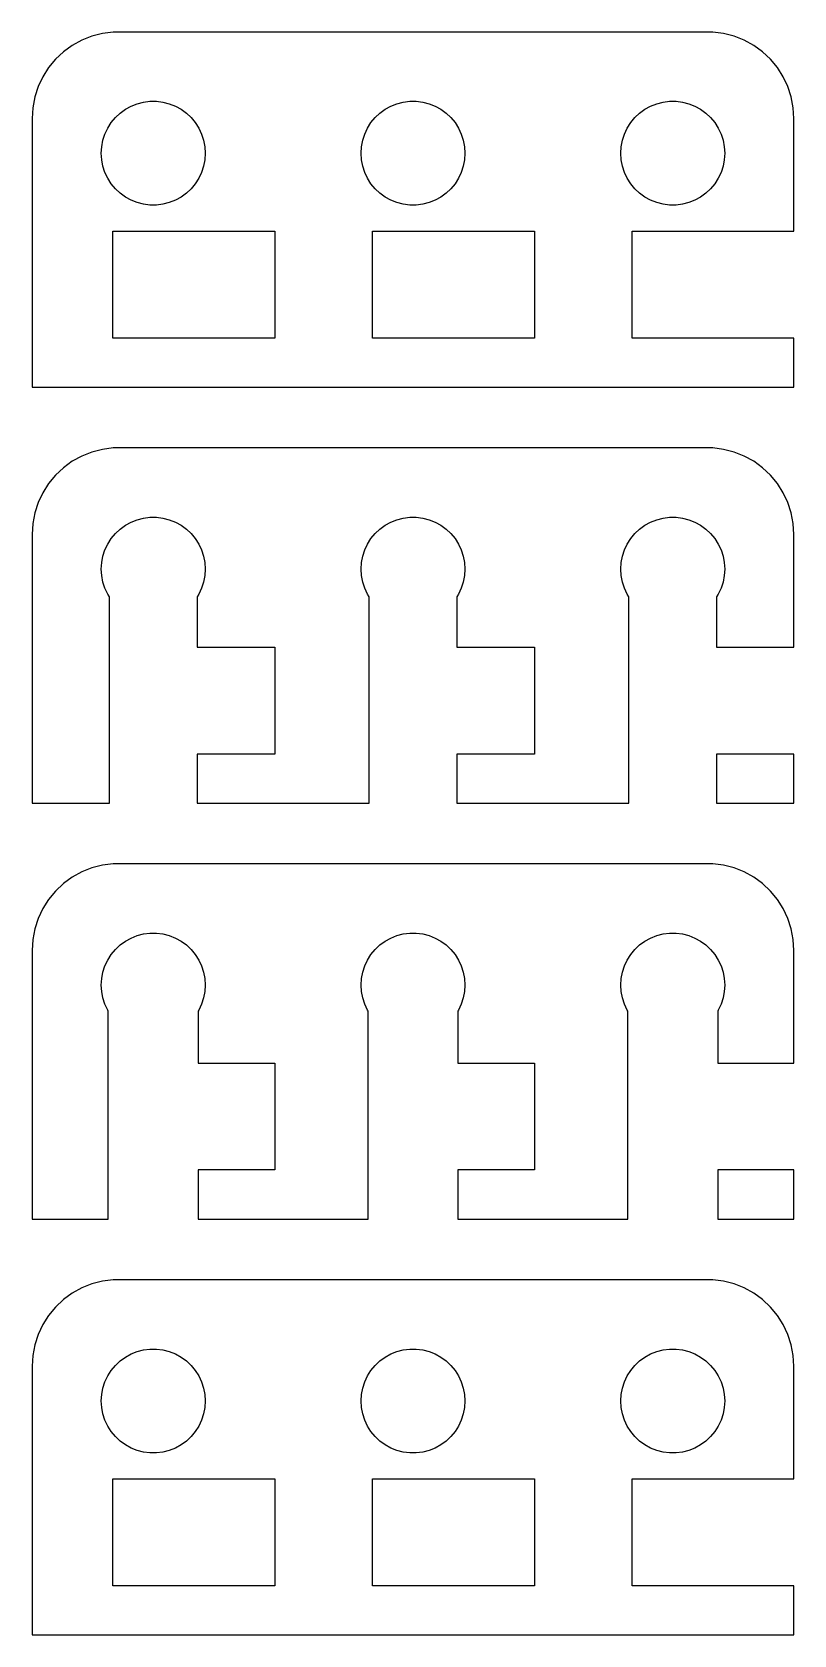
# Model space of a CAD drawing. Header units: metres. Extents: x -22 to 22, y 0 to 92.5.
import ezdxf

# ---------------------------------------------------------------- set-up
doc = ezdxf.new("R2010")
doc.units = ezdxf.units.M

msp = doc.modelspace()

# ---------------------------------------------------------------- linework, layer by layer
for p, q in [((-17.3139, 92.4901), (-17.9369, 92.4114)), ((17.3139, 92.4901), (-17.3139, 92.4901)), ((17.9369, 92.4114), (17.3139, 92.4901)), ((-19.6791, 91.7216), (-20.1871, 91.3526)), ((-19.1289, 92.0241), (-19.6791, 91.7216)), ((-18.5451, 92.2553), (-19.1289, 92.0241)), ((-17.9369, 92.4114), (-18.5451, 92.2553)), ((18.5451, 92.2553), (17.9369, 92.4114)), ((19.1289, 92.0241), (18.5451, 92.2553)), ((19.6791, 91.7216), (19.1289, 92.0241)), ((20.1871, 91.3526), (19.6791, 91.7216)), ((-20.6448, 90.9227), (-21.0451, 90.4389)), ((-20.1871, 91.3526), (-20.6448, 90.9227)), ((20.6448, 90.9227), (20.1871, 91.3526)), ((21.0451, 90.4389), (20.6448, 90.9227)), ((-21.3815, 89.9088), (-21.6489, 89.3406)), ((-21.0451, 90.4389), (-21.3815, 89.9088)), ((21.3815, 89.9088), (21.0451, 90.4389)), ((21.6489, 89.3406), (21.3815, 89.9088)), ((-21.6489, 89.3406), (-21.8429, 88.7434)), ((21.8429, 88.7434), (21.6489, 89.3406)), ((-21.9606, 88.1267), (-22, 87.5)), ((-21.8429, 88.7434), (-21.9606, 88.1267)), ((-16.9123, 87.8115), (-16.6075, 88.033)), ((-16.6075, 88.033), (-16.2773, 88.2145)), ((-16.2773, 88.2145), (-15.927, 88.3532)), ((-15.927, 88.3532), (-15.5621, 88.4469)), ((-15.5621, 88.4469), (-15.1884, 88.4941)), ((-15.1884, 88.4941), (-14.8116, 88.4941)), ((-14.8116, 88.4941), (-14.4379, 88.4469)), ((-14.4379, 88.4469), (-14.0729, 88.3532)), ((-14.0729, 88.3532), (-13.7227, 88.2145)), ((-13.7227, 88.2145), (-13.3925, 88.033)), ((-13.3925, 88.033), (-13.0877, 87.8115)), ((-1.91226, 87.8115), (-1.60747, 88.033)), ((-1.60747, 88.033), (-1.27733, 88.2145)), ((-1.27733, 88.2145), (-0.92705, 88.3532)), ((-0.92705, 88.3532), (-0.56213, 88.4469)), ((-0.56213, 88.4469), (-0.18837, 88.4941)), ((-0.18837, 88.4941), (0.18837, 88.4941)), ((0.18837, 88.4941), (0.56213, 88.4469)), ((0.56213, 88.4469), (0.92705, 88.3532)), ((0.92705, 88.3532), (1.27733, 88.2145)), ((1.27733, 88.2145), (1.60747, 88.033)), ((1.60747, 88.033), (1.91226, 87.8115)), ((13.0877, 87.8115), (13.3925, 88.033)), ((13.3925, 88.033), (13.7227, 88.2145)), ((13.7227, 88.2145), (14.0729, 88.3532)), ((14.0729, 88.3532), (14.4379, 88.4469)), ((14.4379, 88.4469), (14.8116, 88.4941)), ((14.8116, 88.4941), (15.1884, 88.4941)), ((15.1884, 88.4941), (15.5621, 88.4469)), ((15.5621, 88.4469), (15.927, 88.3532)), ((15.927, 88.3532), (16.2773, 88.2145)), ((16.2773, 88.2145), (16.6075, 88.033)), ((16.6075, 88.033), (16.9123, 87.8115)), ((21.9606, 88.1267), (21.8429, 88.7434)), ((22, 87.5), (21.9606, 88.1267)), ((-22, 87.5), (-22, 72)), ((-17.7893, 86.6044), (-17.6289, 86.9453)), ((-17.6289, 86.9453), (-17.427, 87.2634)), ((-17.427, 87.2634), (-17.1869, 87.5536)), ((-17.1869, 87.5536), (-16.9123, 87.8115)), ((-13.0877, 87.8115), (-12.8131, 87.5536)), ((-12.8131, 87.5536), (-12.5729, 87.2634)), ((-12.5729, 87.2634), (-12.3711, 86.9453)), ((-12.3711, 86.9453), (-12.2107, 86.6044)), ((-2.78932, 86.6044), (-2.62891, 86.9453)), ((-2.62891, 86.9453), (-2.42705, 87.2634)), ((-2.42705, 87.2634), (-2.1869, 87.5536)), ((-2.1869, 87.5536), (-1.91226, 87.8115)), ((1.91226, 87.8115), (2.1869, 87.5536)), ((2.1869, 87.5536), (2.42705, 87.2634)), ((2.42705, 87.2634), (2.62891, 86.9453)), ((2.62891, 86.9453), (2.78932, 86.6044)), ((12.2107, 86.6044), (12.3711, 86.9453)), ((12.3711, 86.9453), (12.5729, 87.2634)), ((12.5729, 87.2634), (12.8131, 87.5536)), ((12.8131, 87.5536), (13.0877, 87.8115)), ((16.9123, 87.8115), (17.1869, 87.5536)), ((17.1869, 87.5536), (17.427, 87.2634)), ((17.427, 87.2634), (17.6289, 86.9453)), ((17.6289, 86.9453), (17.7893, 86.6044)), ((22, 81), (22, 87.5)), ((-17.9763, 85.876), (-17.9057, 86.2461)), ((-17.9057, 86.2461), (-17.7893, 86.6044)), ((-12.2107, 86.6044), (-12.0942, 86.2461)), ((-12.0942, 86.2461), (-12.0237, 85.876)), ((-2.97633, 85.876), (-2.90575, 86.2461)), ((-2.90575, 86.2461), (-2.78932, 86.6044)), ((2.78932, 86.6044), (2.90575, 86.2461)), ((2.90575, 86.2461), (2.97633, 85.876)), ((12.0237, 85.876), (12.0942, 86.2461)), ((12.0942, 86.2461), (12.2107, 86.6044)), ((17.7893, 86.6044), (17.9057, 86.2461)), ((17.9057, 86.2461), (17.9763, 85.876)), ((-18, 85.5), (-17.9763, 85.876)), ((-17.9763, 85.124), (-18, 85.5)), ((-17.9057, 84.7539), (-17.9763, 85.124)), ((-12.0237, 85.124), (-12.0942, 84.7539)), ((-12.0237, 85.876), (-12, 85.5)), ((-12, 85.5), (-12.0237, 85.124)), ((-3, 85.5), (-2.97633, 85.876)), ((-2.97633, 85.124), (-3, 85.5)), ((-2.90575, 84.7539), (-2.97633, 85.124)), ((2.97633, 85.124), (2.90575, 84.7539)), ((2.97633, 85.876), (3, 85.5)), ((3, 85.5), (2.97633, 85.124)), ((12, 85.5), (12.0237, 85.876)), ((12.0237, 85.124), (12, 85.5)), ((12.0942, 84.7539), (12.0237, 85.124)), ((17.9763, 85.124), (17.9057, 84.7539)), ((17.9763, 85.876), (18, 85.5)), ((18, 85.5), (17.9763, 85.124)), ((-17.7893, 84.3956), (-17.9057, 84.7539)), ((-17.6289, 84.0547), (-17.7893, 84.3956)), ((-12.2107, 84.3956), (-12.3711, 84.0547)), ((-12.0942, 84.7539), (-12.2107, 84.3956)), ((-2.78932, 84.3956), (-2.90575, 84.7539)), ((-2.62891, 84.0547), (-2.78932, 84.3956)), ((2.78932, 84.3956), (2.62891, 84.0547)), ((2.90575, 84.7539), (2.78932, 84.3956)), ((12.2107, 84.3956), (12.0942, 84.7539)), ((12.3711, 84.0547), (12.2107, 84.3956)), ((17.7893, 84.3956), (17.6289, 84.0547)), ((17.9057, 84.7539), (17.7893, 84.3956)), ((-17.427, 83.7366), (-17.6289, 84.0547)), ((-17.1869, 83.4464), (-17.427, 83.7366)), ((-16.9123, 83.1884), (-17.1869, 83.4464)), ((-12.8131, 83.4464), (-13.0877, 83.1884)), ((-12.5729, 83.7366), (-12.8131, 83.4464)), ((-12.3711, 84.0547), (-12.5729, 83.7366)), ((-2.42705, 83.7366), (-2.62891, 84.0547)), ((-2.1869, 83.4464), (-2.42705, 83.7366)), ((-1.91226, 83.1884), (-2.1869, 83.4464)), ((2.1869, 83.4464), (1.91226, 83.1884)), ((2.42705, 83.7366), (2.1869, 83.4464)), ((2.62891, 84.0547), (2.42705, 83.7366)), ((12.5729, 83.7366), (12.3711, 84.0547)), ((12.8131, 83.4464), (12.5729, 83.7366)), ((13.0877, 83.1884), (12.8131, 83.4464)), ((17.1869, 83.4464), (16.9123, 83.1884)), ((17.427, 83.7366), (17.1869, 83.4464)), ((17.6289, 84.0547), (17.427, 83.7366)), ((-16.6075, 82.967), (-16.9123, 83.1884)), ((-16.2773, 82.7855), (-16.6075, 82.967)), ((-15.927, 82.6468), (-16.2773, 82.7855)), ((-15.5621, 82.5531), (-15.927, 82.6468)), ((-15.1884, 82.5059), (-15.5621, 82.5531)), ((-14.8116, 82.5059), (-15.1884, 82.5059)), ((-14.4379, 82.5531), (-14.8116, 82.5059)), ((-14.0729, 82.6468), (-14.4379, 82.5531)), ((-13.7227, 82.7855), (-14.0729, 82.6468)), ((-13.3925, 82.967), (-13.7227, 82.7855)), ((-13.0877, 83.1884), (-13.3925, 82.967)), ((-1.60747, 82.967), (-1.91226, 83.1884)), ((-1.27733, 82.7855), (-1.60747, 82.967)), ((-0.92705, 82.6468), (-1.27733, 82.7855)), ((-0.56213, 82.5531), (-0.92705, 82.6468)), ((-0.18837, 82.5059), (-0.56213, 82.5531)), ((0.18837, 82.5059), (-0.18837, 82.5059)), ((0.56213, 82.5531), (0.18837, 82.5059)), ((0.92705, 82.6468), (0.56213, 82.5531)), ((1.27733, 82.7855), (0.92705, 82.6468)), ((1.60747, 82.967), (1.27733, 82.7855)), ((1.91226, 83.1884), (1.60747, 82.967)), ((13.3925, 82.967), (13.0877, 83.1884)), ((13.7227, 82.7855), (13.3925, 82.967)), ((14.0729, 82.6468), (13.7227, 82.7855)), ((14.4379, 82.5531), (14.0729, 82.6468)), ((14.8116, 82.5059), (14.4379, 82.5531)), ((15.1884, 82.5059), (14.8116, 82.5059)), ((15.5621, 82.5531), (15.1884, 82.5059)), ((15.927, 82.6468), (15.5621, 82.5531)), ((16.2773, 82.7855), (15.927, 82.6468)), ((16.6075, 82.967), (16.2773, 82.7855)), ((16.9123, 83.1884), (16.6075, 82.967)), ((-17.3397, 74.83), (-17.3397, 81)), ((-17.3397, 81), (-7.98093, 81)), ((-7.98093, 81), (-7.98093, 74.83)), ((-2.33968, 74.83), (-2.33968, 81)), ((-2.33968, 81), (7.01906, 81)), ((7.01906, 81), (7.01906, 74.83)), ((12.6603, 74.83), (12.6603, 81)), ((12.6603, 81), (22, 81)), ((-7.98093, 74.83), (-17.3397, 74.83)), ((7.01906, 74.83), (-2.33968, 74.83)), ((22, 74.83), (12.6603, 74.83)), ((22, 72), (22, 74.83)), ((-22, 72), (22, 72)), ((-17.3139, 68.4901), (-17.9369, 68.4114)), ((17.3139, 68.4901), (-17.3139, 68.4901)), ((17.9369, 68.4114), (17.3139, 68.4901)), ((-19.6791, 67.7216), (-20.1871, 67.3526)), ((-19.1289, 68.0241), (-19.6791, 67.7216)), ((-18.5451, 68.2553), (-19.1289, 68.0241)), ((-17.9369, 68.4114), (-18.5451, 68.2553)), ((18.5451, 68.2553), (17.9369, 68.4114)), ((19.1289, 68.0241), (18.5451, 68.2553)), ((19.6791, 67.7216), (19.1289, 68.0241)), ((20.1871, 67.3526), (19.6791, 67.7216)), ((-20.6448, 66.9227), (-21.0451, 66.4389)), ((-20.1871, 67.3526), (-20.6448, 66.9227)), ((20.6448, 66.9227), (20.1871, 67.3526)), ((21.0451, 66.4389), (20.6448, 66.9227)), ((-21.3815, 65.9088), (-21.6489, 65.3406)), ((-21.0451, 66.4389), (-21.3815, 65.9088)), ((21.3815, 65.9088), (21.0451, 66.4389)), ((21.6489, 65.3406), (21.3815, 65.9088)), ((-21.8429, 64.7434), (-21.9606, 64.1267)), ((-21.6489, 65.3406), (-21.8429, 64.7434)), ((21.8429, 64.7434), (21.6489, 65.3406)), ((21.9606, 64.1267), (21.8429, 64.7434)), ((-21.9606, 64.1267), (-22, 63.5)), ((-16.9123, 63.8115), (-16.6075, 64.033)), ((-16.6075, 64.033), (-16.2773, 64.2145)), ((-16.2773, 64.2145), (-15.927, 64.3532)), ((-15.927, 64.3532), (-15.5621, 64.4469)), ((-15.5621, 64.4469), (-15.1884, 64.4941)), ((-15.1884, 64.4941), (-14.8116, 64.4941)), ((-14.8116, 64.4941), (-14.4379, 64.4469)), ((-14.4379, 64.4469), (-14.0729, 64.3532)), ((-14.0729, 64.3532), (-13.7227, 64.2145)), ((-13.7227, 64.2145), (-13.3925, 64.033)), ((-13.3925, 64.033), (-13.0877, 63.8115)), ((-1.91226, 63.8115), (-1.60747, 64.033)), ((-1.60747, 64.033), (-1.27733, 64.2145)), ((-1.27733, 64.2145), (-0.92705, 64.3532)), ((-0.92705, 64.3532), (-0.56213, 64.4469)), ((-0.56213, 64.4469), (-0.18837, 64.4941)), ((-0.18837, 64.4941), (0.18837, 64.4941)), ((0.18837, 64.4941), (0.56213, 64.4469)), ((0.56213, 64.4469), (0.92705, 64.3532)), ((0.92705, 64.3532), (1.27733, 64.2145)), ((1.27733, 64.2145), (1.60747, 64.033)), ((1.60747, 64.033), (1.91226, 63.8115)), ((13.0877, 63.8115), (13.3925, 64.033)), ((13.3925, 64.033), (13.7227, 64.2145)), ((13.7227, 64.2145), (14.0729, 64.3532)), ((14.0729, 64.3532), (14.4379, 64.4469)), ((14.4379, 64.4469), (14.8116, 64.4941)), ((14.8116, 64.4941), (15.1884, 64.4941)), ((15.1884, 64.4941), (15.5621, 64.4469)), ((15.5621, 64.4469), (15.927, 64.3532)), ((15.927, 64.3532), (16.2773, 64.2145)), ((16.2773, 64.2145), (16.6075, 64.033)), ((16.6075, 64.033), (16.9123, 63.8115)), ((22, 63.5), (21.9606, 64.1267)), ((-22, 63.5), (-22, 48)), ((-17.7893, 62.6044), (-17.6289, 62.9453)), ((-17.6289, 62.9453), (-17.427, 63.2634)), ((-17.427, 63.2634), (-17.1869, 63.5536)), ((-17.1869, 63.5536), (-16.9123, 63.8115)), ((-13.0877, 63.8115), (-12.8131, 63.5536)), ((-12.8131, 63.5536), (-12.5729, 63.2634)), ((-12.5729, 63.2634), (-12.3711, 62.9453)), ((-12.3711, 62.9453), (-12.2107, 62.6044)), ((-2.78932, 62.6044), (-2.62891, 62.9453)), ((-2.62891, 62.9453), (-2.42705, 63.2634)), ((-2.42705, 63.2634), (-2.1869, 63.5536)), ((-2.1869, 63.5536), (-1.91226, 63.8115)), ((1.91226, 63.8115), (2.1869, 63.5536)), ((2.1869, 63.5536), (2.42705, 63.2634)), ((2.42705, 63.2634), (2.62891, 62.9453)), ((2.62891, 62.9453), (2.78932, 62.6044)), ((12.2107, 62.6044), (12.3711, 62.9453)), ((12.3711, 62.9453), (12.5729, 63.2634)), ((12.5729, 63.2634), (12.8131, 63.5536)), ((12.8131, 63.5536), (13.0877, 63.8115)), ((16.9123, 63.8115), (17.1869, 63.5536)), ((17.1869, 63.5536), (17.427, 63.2634)), ((17.427, 63.2634), (17.6289, 62.9453)), ((17.6289, 62.9453), (17.7893, 62.6044)), ((22, 57), (22, 63.5)), ((-17.9763, 61.876), (-17.9057, 62.2461)), ((-17.9057, 62.2461), (-17.7893, 62.6044)), ((-12.2107, 62.6044), (-12.0942, 62.2461)), ((-12.0942, 62.2461), (-12.0237, 61.876)), ((-2.97633, 61.876), (-2.90575, 62.2461)), ((-2.90575, 62.2461), (-2.78932, 62.6044)), ((2.78932, 62.6044), (2.90575, 62.2461)), ((2.90575, 62.2461), (2.97633, 61.876)), ((12.0237, 61.876), (12.0942, 62.2461)), ((12.0942, 62.2461), (12.2107, 62.6044)), ((17.7893, 62.6044), (17.9057, 62.2461)), ((17.9057, 62.2461), (17.9763, 61.876)), ((-18, 61.5), (-17.9763, 61.876)), ((-17.9763, 61.124), (-18, 61.5)), ((-17.9057, 60.7539), (-17.9763, 61.124)), ((-12.0237, 61.124), (-12.0942, 60.7539)), ((-12.0237, 61.876), (-12, 61.5)), ((-12, 61.5), (-12.0237, 61.124)), ((-3, 61.5), (-2.97633, 61.876)), ((-2.97633, 61.124), (-3, 61.5)), ((-2.90575, 60.7539), (-2.97633, 61.124)), ((2.97633, 61.124), (2.90575, 60.7539)), ((2.97633, 61.876), (3, 61.5)), ((3, 61.5), (2.97633, 61.124)), ((12, 61.5), (12.0237, 61.876)), ((12.0237, 61.124), (12, 61.5)), ((12.0942, 60.7539), (12.0237, 61.124)), ((17.9763, 61.124), (17.9057, 60.7539)), ((17.9763, 61.876), (18, 61.5)), ((18, 61.5), (17.9763, 61.124)), ((-17.7893, 60.3956), (-17.9057, 60.7539)), ((-17.6289, 60.0547), (-17.7893, 60.3956)), ((-12.2107, 60.3956), (-12.3711, 60.0547)), ((-12.0942, 60.7539), (-12.2107, 60.3956)), ((-2.78932, 60.3956), (-2.90575, 60.7539)), ((-2.62891, 60.0547), (-2.78932, 60.3956)), ((2.78932, 60.3956), (2.62891, 60.0547)), ((2.90575, 60.7539), (2.78932, 60.3956)), ((12.2107, 60.3956), (12.0942, 60.7539)), ((12.3711, 60.0547), (12.2107, 60.3956)), ((17.7893, 60.3956), (17.6289, 60.0547)), ((17.9057, 60.7539), (17.7893, 60.3956)), ((-17.5307, 59.9), (-17.6289, 60.0547)), ((-17.5307, 48), (-17.5307, 59.9)), ((-12.3711, 60.0547), (-12.4693, 59.9)), ((-12.4693, 59.9), (-12.4693, 57)), ((-2.53072, 59.9), (-2.62891, 60.0547)), ((-2.53072, 48), (-2.53072, 59.9)), ((2.62891, 60.0547), (2.53072, 59.9)), ((2.53072, 59.9), (2.53072, 57)), ((12.4693, 59.9), (12.3711, 60.0547)), ((12.4693, 48), (12.4693, 59.9)), ((17.6289, 60.0547), (17.5307, 59.9)), ((17.5307, 59.9), (17.5307, 57)), ((-12.4693, 57), (-7.98093, 57)), ((-7.98093, 57), (-7.98093, 50.83)), ((2.53072, 57), (7.01906, 57)), ((7.01906, 57), (7.01906, 50.83)), ((17.5307, 57), (22, 57)), ((-7.98093, 50.83), (-12.4693, 50.83)), ((-12.4693, 50.83), (-12.4693, 48)), ((7.01906, 50.83), (2.53072, 50.83)), ((2.53072, 50.83), (2.53072, 48)), ((22, 50.83), (17.5307, 50.83)), ((17.5307, 50.83), (17.5307, 48)), ((22, 48), (22, 50.83)), ((-22, 48), (-17.5307, 48)), ((-12.4693, 48), (-2.53072, 48)), ((2.53072, 48), (12.4693, 48)), ((17.5307, 48), (22, 48)), ((-17.9369, 44.4114), (-18.5451, 44.2553)), ((-17.3139, 44.4901), (-17.9369, 44.4114)), ((17.3139, 44.4901), (-17.3139, 44.4901)), ((17.9369, 44.4114), (17.3139, 44.4901)), ((18.5451, 44.2553), (17.9369, 44.4114)), ((-19.6791, 43.7216), (-20.1871, 43.3526)), ((-19.1289, 44.0241), (-19.6791, 43.7216)), ((-18.5451, 44.2553), (-19.1289, 44.0241)), ((19.1289, 44.0241), (18.5451, 44.2553)), ((19.6791, 43.7216), (19.1289, 44.0241)), ((20.1871, 43.3526), (19.6791, 43.7216)), ((-20.6448, 42.9227), (-21.0451, 42.4389)), ((-20.1871, 43.3526), (-20.6448, 42.9227)), ((20.6448, 42.9227), (20.1871, 43.3526)), ((21.0451, 42.4389), (20.6448, 42.9227)), ((-21.3815, 41.9088), (-21.6489, 41.3406)), ((-21.0451, 42.4389), (-21.3815, 41.9088)), ((21.3815, 41.9088), (21.0451, 42.4389)), ((21.6489, 41.3406), (21.3815, 41.9088)), ((-21.8429, 40.7434), (-21.9606, 40.1267)), ((-21.6489, 41.3406), (-21.8429, 40.7434)), ((21.8429, 40.7434), (21.6489, 41.3406)), ((21.9606, 40.1267), (21.8429, 40.7434)), ((-21.9606, 40.1267), (-22, 39.5)), ((-17.1869, 39.5536), (-16.9123, 39.8115)), ((-16.9123, 39.8115), (-16.6075, 40.033)), ((-16.6075, 40.033), (-16.2773, 40.2145)), ((-16.2773, 40.2145), (-15.927, 40.3532)), ((-15.927, 40.3532), (-15.5621, 40.4469)), ((-15.5621, 40.4469), (-15.1884, 40.4941)), ((-15.1884, 40.4941), (-14.8116, 40.4941)), ((-14.8116, 40.4941), (-14.4379, 40.4469)), ((-14.4379, 40.4469), (-14.0729, 40.3532)), ((-14.0729, 40.3532), (-13.7227, 40.2145)), ((-13.7227, 40.2145), (-13.3925, 40.033)), ((-13.3925, 40.033), (-13.0877, 39.8115)), ((-13.0877, 39.8115), (-12.8131, 39.5536)), ((-2.1869, 39.5536), (-1.91226, 39.8115)), ((-1.91226, 39.8115), (-1.60747, 40.033)), ((-1.60747, 40.033), (-1.27733, 40.2145)), ((-1.27733, 40.2145), (-0.92705, 40.3532)), ((-0.92705, 40.3532), (-0.56213, 40.4469)), ((-0.56213, 40.4469), (-0.18837, 40.4941)), ((-0.18837, 40.4941), (0.18837, 40.4941)), ((0.18837, 40.4941), (0.56213, 40.4469)), ((0.56213, 40.4469), (0.92705, 40.3532)), ((0.92705, 40.3532), (1.27733, 40.2145)), ((1.27733, 40.2145), (1.60747, 40.033)), ((1.60747, 40.033), (1.91226, 39.8115)), ((1.91226, 39.8115), (2.1869, 39.5536)), ((12.8131, 39.5536), (13.0877, 39.8115)), ((13.0877, 39.8115), (13.3925, 40.033)), ((13.3925, 40.033), (13.7227, 40.2145)), ((13.7227, 40.2145), (14.0729, 40.3532)), ((14.0729, 40.3532), (14.4379, 40.4469)), ((14.4379, 40.4469), (14.8116, 40.4941)), ((14.8116, 40.4941), (15.1884, 40.4941)), ((15.1884, 40.4941), (15.5621, 40.4469)), ((15.5621, 40.4469), (15.927, 40.3532)), ((15.927, 40.3532), (16.2773, 40.2145)), ((16.2773, 40.2145), (16.6075, 40.033)), ((16.6075, 40.033), (16.9123, 39.8115)), ((16.9123, 39.8115), (17.1869, 39.5536)), ((22, 39.5), (21.9606, 40.1267)), ((-22, 39.5), (-22, 24)), ((-17.7893, 38.6044), (-17.6289, 38.9453)), ((-17.6289, 38.9453), (-17.427, 39.2634)), ((-17.427, 39.2634), (-17.1869, 39.5536)), ((-12.8131, 39.5536), (-12.5729, 39.2634)), ((-12.5729, 39.2634), (-12.3711, 38.9453)), ((-12.3711, 38.9453), (-12.2107, 38.6044)), ((-2.78932, 38.6044), (-2.62891, 38.9453)), ((-2.62891, 38.9453), (-2.42705, 39.2634)), ((-2.42705, 39.2634), (-2.1869, 39.5536)), ((2.1869, 39.5536), (2.42705, 39.2634)), ((2.42705, 39.2634), (2.62891, 38.9453)), ((2.62891, 38.9453), (2.78932, 38.6044)), ((12.2107, 38.6044), (12.3711, 38.9453)), ((12.3711, 38.9453), (12.5729, 39.2634)), ((12.5729, 39.2634), (12.8131, 39.5536)), ((17.1869, 39.5536), (17.427, 39.2634)), ((17.427, 39.2634), (17.6289, 38.9453)), ((17.6289, 38.9453), (17.7893, 38.6044)), ((22, 33), (22, 39.5)), ((-17.9763, 37.876), (-17.9057, 38.2461)), ((-17.9057, 38.2461), (-17.7893, 38.6044)), ((-12.2107, 38.6044), (-12.0942, 38.2461)), ((-12.0942, 38.2461), (-12.0237, 37.876)), ((-2.97633, 37.876), (-2.90575, 38.2461)), ((-2.90575, 38.2461), (-2.78932, 38.6044)), ((2.78932, 38.6044), (2.90575, 38.2461)), ((2.90575, 38.2461), (2.97633, 37.876)), ((12.0237, 37.876), (12.0942, 38.2461)), ((12.0942, 38.2461), (12.2107, 38.6044)), ((17.7893, 38.6044), (17.9057, 38.2461)), ((17.9057, 38.2461), (17.9763, 37.876)), ((-18, 37.5), (-17.9763, 37.876)), ((-17.9763, 37.124), (-18, 37.5)), ((-17.9057, 36.7539), (-17.9763, 37.124)), ((-12.0237, 37.124), (-12.0942, 36.7539)), ((-12.0237, 37.876), (-12, 37.5)), ((-12, 37.5), (-12.0237, 37.124)), ((-3, 37.5), (-2.97633, 37.876)), ((-2.97633, 37.124), (-3, 37.5)), ((-2.90575, 36.7539), (-2.97633, 37.124)), ((2.97633, 37.124), (2.90575, 36.7539)), ((2.97633, 37.876), (3, 37.5)), ((3, 37.5), (2.97633, 37.124)), ((12, 37.5), (12.0237, 37.876)), ((12.0237, 37.124), (12, 37.5)), ((12.0942, 36.7539), (12.0237, 37.124)), ((17.9763, 37.124), (17.9057, 36.7539)), ((17.9763, 37.876), (18, 37.5)), ((18, 37.5), (17.9763, 37.124)), ((-17.7893, 36.3956), (-17.9057, 36.7539)), ((-17.6289, 36.0547), (-17.7893, 36.3956)), ((-12.2107, 36.3956), (-12.3711, 36.0547)), ((-12.0942, 36.7539), (-12.2107, 36.3956)), ((-2.78932, 36.3956), (-2.90575, 36.7539)), ((-2.62891, 36.0547), (-2.78932, 36.3956)), ((2.78932, 36.3956), (2.62891, 36.0547)), ((2.90575, 36.7539), (2.78932, 36.3956)), ((12.2107, 36.3956), (12.0942, 36.7539)), ((12.3711, 36.0547), (12.2107, 36.3956)), ((17.7893, 36.3956), (17.6289, 36.0547)), ((17.9057, 36.7539), (17.7893, 36.3956)), ((-17.5942, 36), (-17.6289, 36.0547)), ((-17.5942, 24), (-17.5942, 36)), ((-12.3711, 36.0547), (-12.4058, 36)), ((-12.4058, 36), (-12.4058, 33)), ((-2.59418, 36), (-2.62891, 36.0547)), ((-2.59418, 24), (-2.59418, 36)), ((2.62891, 36.0547), (2.59418, 36)), ((2.59418, 36), (2.59418, 33)), ((12.4058, 36), (12.3711, 36.0547)), ((12.4058, 24), (12.4058, 36)), ((17.6289, 36.0547), (17.5942, 36)), ((17.5942, 36), (17.5942, 33)), ((-12.4058, 33), (-7.98093, 33)), ((-7.98093, 33), (-7.98093, 26.83)), ((2.59418, 33), (7.01906, 33)), ((7.01906, 33), (7.01906, 26.83)), ((17.5942, 33), (22, 33)), ((-7.98093, 26.83), (-12.4058, 26.83)), ((-12.4058, 26.83), (-12.4058, 24)), ((7.01906, 26.83), (2.59418, 26.83)), ((2.59418, 26.83), (2.59418, 24)), ((22, 26.83), (17.5942, 26.83)), ((17.5942, 26.83), (17.5942, 24)), ((22, 24), (22, 26.83)), ((-22, 24), (-17.5942, 24)), ((-12.4058, 24), (-2.59418, 24)), ((2.59418, 24), (12.4058, 24)), ((17.5942, 24), (22, 24)), ((-17.9369, 20.4114), (-18.5451, 20.2553)), ((-17.3139, 20.4901), (-17.9369, 20.4114)), ((17.3139, 20.4901), (-17.3139, 20.4901)), ((17.9369, 20.4114), (17.3139, 20.4901)), ((18.5451, 20.2553), (17.9369, 20.4114)), ((-19.6791, 19.7216), (-20.1871, 19.3526)), ((-19.1289, 20.0241), (-19.6791, 19.7216)), ((-18.5451, 20.2553), (-19.1289, 20.0241)), ((19.1289, 20.0241), (18.5451, 20.2553)), ((19.6791, 19.7216), (19.1289, 20.0241)), ((20.1871, 19.3526), (19.6791, 19.7216)), ((-20.6448, 18.9227), (-21.0451, 18.4389)), ((-20.1871, 19.3526), (-20.6448, 18.9227)), ((20.6448, 18.9227), (20.1871, 19.3526)), ((21.0451, 18.4389), (20.6448, 18.9227)), ((-21.3815, 17.9088), (-21.6489, 17.3406)), ((-21.0451, 18.4389), (-21.3815, 17.9088)), ((21.3815, 17.9088), (21.0451, 18.4389)), ((21.6489, 17.3406), (21.3815, 17.9088)), ((-21.8429, 16.7434), (-21.9606, 16.1267)), ((-21.6489, 17.3406), (-21.8429, 16.7434)), ((21.8429, 16.7434), (21.6489, 17.3406)), ((21.9606, 16.1267), (21.8429, 16.7434)), ((-21.9606, 16.1267), (-22, 15.5)), ((-17.1869, 15.5536), (-16.9123, 15.8115)), ((-16.9123, 15.8115), (-16.6075, 16.033)), ((-16.6075, 16.033), (-16.2773, 16.2145)), ((-16.2773, 16.2145), (-15.927, 16.3532)), ((-15.927, 16.3532), (-15.5621, 16.4469)), ((-15.5621, 16.4469), (-15.1884, 16.4941)), ((-15.1884, 16.4941), (-14.8116, 16.4941)), ((-14.8116, 16.4941), (-14.4379, 16.4469)), ((-14.4379, 16.4469), (-14.0729, 16.3532)), ((-14.0729, 16.3532), (-13.7227, 16.2145)), ((-13.7227, 16.2145), (-13.3925, 16.033)), ((-13.3925, 16.033), (-13.0877, 15.8115)), ((-13.0877, 15.8115), (-12.8131, 15.5536)), ((-2.1869, 15.5536), (-1.91226, 15.8115)), ((-1.91226, 15.8115), (-1.60747, 16.033)), ((-1.60747, 16.033), (-1.27733, 16.2145)), ((-1.27733, 16.2145), (-0.92705, 16.3532)), ((-0.92705, 16.3532), (-0.56213, 16.4469)), ((-0.56213, 16.4469), (-0.18837, 16.4941)), ((-0.18837, 16.4941), (0.18837, 16.4941)), ((0.18837, 16.4941), (0.56213, 16.4469)), ((0.56213, 16.4469), (0.92705, 16.3532)), ((0.92705, 16.3532), (1.27733, 16.2145)), ((1.27733, 16.2145), (1.60747, 16.033)), ((1.60747, 16.033), (1.91226, 15.8115)), ((1.91226, 15.8115), (2.1869, 15.5536)), ((12.8131, 15.5536), (13.0877, 15.8115)), ((13.0877, 15.8115), (13.3925, 16.033)), ((13.3925, 16.033), (13.7227, 16.2145)), ((13.7227, 16.2145), (14.0729, 16.3532)), ((14.0729, 16.3532), (14.4379, 16.4469)), ((14.4379, 16.4469), (14.8116, 16.4941)), ((14.8116, 16.4941), (15.1884, 16.4941)), ((15.1884, 16.4941), (15.5621, 16.4469)), ((15.5621, 16.4469), (15.927, 16.3532)), ((15.927, 16.3532), (16.2773, 16.2145)), ((16.2773, 16.2145), (16.6075, 16.033)), ((16.6075, 16.033), (16.9123, 15.8115)), ((16.9123, 15.8115), (17.1869, 15.5536)), ((22, 15.5), (21.9606, 16.1267)), ((-22, 15.5), (-22, 0)), ((-17.7893, 14.6044), (-17.6289, 14.9453)), ((-17.6289, 14.9453), (-17.427, 15.2634)), ((-17.427, 15.2634), (-17.1869, 15.5536)), ((-12.8131, 15.5536), (-12.5729, 15.2634)), ((-12.5729, 15.2634), (-12.3711, 14.9453)), ((-12.3711, 14.9453), (-12.2107, 14.6044)), ((-2.78932, 14.6044), (-2.62891, 14.9453)), ((-2.62891, 14.9453), (-2.42705, 15.2634)), ((-2.42705, 15.2634), (-2.1869, 15.5536)), ((2.1869, 15.5536), (2.42705, 15.2634)), ((2.42705, 15.2634), (2.62891, 14.9453)), ((2.62891, 14.9453), (2.78932, 14.6044)), ((12.2107, 14.6044), (12.3711, 14.9453)), ((12.3711, 14.9453), (12.5729, 15.2634)), ((12.5729, 15.2634), (12.8131, 15.5536)), ((17.1869, 15.5536), (17.427, 15.2634)), ((17.427, 15.2634), (17.6289, 14.9453)), ((17.6289, 14.9453), (17.7893, 14.6044)), ((22, 9), (22, 15.5)), ((-18, 13.5), (-17.9763, 13.876)), ((-17.9763, 13.876), (-17.9057, 14.2461)), ((-17.9057, 14.2461), (-17.7893, 14.6044)), ((-12.2107, 14.6044), (-12.0942, 14.2461)), ((-12.0942, 14.2461), (-12.0237, 13.876)), ((-12.0237, 13.876), (-12, 13.5)), ((-3, 13.5), (-2.97633, 13.876)), ((-2.97633, 13.876), (-2.90575, 14.2461)), ((-2.90575, 14.2461), (-2.78932, 14.6044)), ((2.78932, 14.6044), (2.90575, 14.2461)), ((2.90575, 14.2461), (2.97633, 13.876)), ((2.97633, 13.876), (3, 13.5)), ((12, 13.5), (12.0237, 13.876)), ((12.0237, 13.876), (12.0942, 14.2461)), ((12.0942, 14.2461), (12.2107, 14.6044)), ((17.7893, 14.6044), (17.9057, 14.2461)), ((17.9057, 14.2461), (17.9763, 13.876)), ((17.9763, 13.876), (18, 13.5)), ((-17.9763, 13.124), (-18, 13.5)), ((-17.9057, 12.7539), (-17.9763, 13.124)), ((-12.0237, 13.124), (-12.0942, 12.7539)), ((-12, 13.5), (-12.0237, 13.124)), ((-2.97633, 13.124), (-3, 13.5)), ((-2.90575, 12.7539), (-2.97633, 13.124)), ((2.97633, 13.124), (2.90575, 12.7539)), ((3, 13.5), (2.97633, 13.124)), ((12.0237, 13.124), (12, 13.5)), ((12.0942, 12.7539), (12.0237, 13.124)), ((17.9763, 13.124), (17.9057, 12.7539)), ((18, 13.5), (17.9763, 13.124)), ((-17.7893, 12.3956), (-17.9057, 12.7539)), ((-17.6289, 12.0547), (-17.7893, 12.3956)), ((-17.427, 11.7366), (-17.6289, 12.0547)), ((-12.3711, 12.0547), (-12.5729, 11.7366)), ((-12.2107, 12.3956), (-12.3711, 12.0547)), ((-12.0942, 12.7539), (-12.2107, 12.3956)), ((-2.78932, 12.3956), (-2.90575, 12.7539)), ((-2.62891, 12.0547), (-2.78932, 12.3956)), ((-2.42705, 11.7366), (-2.62891, 12.0547)), ((2.62891, 12.0547), (2.42705, 11.7366)), ((2.78932, 12.3956), (2.62891, 12.0547)), ((2.90575, 12.7539), (2.78932, 12.3956)), ((12.2107, 12.3956), (12.0942, 12.7539)), ((12.3711, 12.0547), (12.2107, 12.3956)), ((12.5729, 11.7366), (12.3711, 12.0547)), ((17.6289, 12.0547), (17.427, 11.7366)), ((17.7893, 12.3956), (17.6289, 12.0547)), ((17.9057, 12.7539), (17.7893, 12.3956)), ((-17.1869, 11.4464), (-17.427, 11.7366)), ((-16.9123, 11.1884), (-17.1869, 11.4464)), ((-16.6075, 10.967), (-16.9123, 11.1884)), ((-13.0877, 11.1884), (-13.3925, 10.967)), ((-12.8131, 11.4464), (-13.0877, 11.1884)), ((-12.5729, 11.7366), (-12.8131, 11.4464)), ((-2.1869, 11.4464), (-2.42705, 11.7366)), ((-1.91226, 11.1884), (-2.1869, 11.4464)), ((-1.60747, 10.967), (-1.91226, 11.1884)), ((1.91226, 11.1884), (1.60747, 10.967)), ((2.1869, 11.4464), (1.91226, 11.1884)), ((2.42705, 11.7366), (2.1869, 11.4464)), ((12.8131, 11.4464), (12.5729, 11.7366)), ((13.0877, 11.1884), (12.8131, 11.4464)), ((13.3925, 10.967), (13.0877, 11.1884)), ((16.9123, 11.1884), (16.6075, 10.967)), ((17.1869, 11.4464), (16.9123, 11.1884)), ((17.427, 11.7366), (17.1869, 11.4464)), ((-16.2773, 10.7855), (-16.6075, 10.967)), ((-15.927, 10.6468), (-16.2773, 10.7855)), ((-15.5621, 10.5531), (-15.927, 10.6468)), ((-15.1884, 10.5059), (-15.5621, 10.5531)), ((-14.8116, 10.5059), (-15.1884, 10.5059)), ((-14.4379, 10.5531), (-14.8116, 10.5059)), ((-14.0729, 10.6468), (-14.4379, 10.5531)), ((-13.7227, 10.7855), (-14.0729, 10.6468)), ((-13.3925, 10.967), (-13.7227, 10.7855)), ((-1.27733, 10.7855), (-1.60747, 10.967)), ((-0.92705, 10.6468), (-1.27733, 10.7855)), ((-0.56213, 10.5531), (-0.92705, 10.6468)), ((-0.18837, 10.5059), (-0.56213, 10.5531)), ((0.18837, 10.5059), (-0.18837, 10.5059)), ((0.56213, 10.5531), (0.18837, 10.5059)), ((0.92705, 10.6468), (0.56213, 10.5531)), ((1.27733, 10.7855), (0.92705, 10.6468)), ((1.60747, 10.967), (1.27733, 10.7855)), ((13.7227, 10.7855), (13.3925, 10.967)), ((14.0729, 10.6468), (13.7227, 10.7855)), ((14.4379, 10.5531), (14.0729, 10.6468)), ((14.8116, 10.5059), (14.4379, 10.5531)), ((15.1884, 10.5059), (14.8116, 10.5059)), ((15.5621, 10.5531), (15.1884, 10.5059)), ((15.927, 10.6468), (15.5621, 10.5531)), ((16.2773, 10.7855), (15.927, 10.6468)), ((16.6075, 10.967), (16.2773, 10.7855)), ((-17.3397, 2.82999), (-17.3397, 9)), ((-17.3397, 9), (-7.98093, 9)), ((-7.98093, 9), (-7.98093, 2.82999)), ((-2.33968, 2.82999), (-2.33968, 9)), ((-2.33968, 9), (7.01906, 9)), ((7.01906, 9), (7.01906, 2.82999)), ((12.6603, 2.82999), (12.6603, 9)), ((12.6603, 9), (22, 9)), ((-7.98093, 2.82999), (-17.3397, 2.82999)), ((7.01906, 2.82999), (-2.33968, 2.82999)), ((22, 2.82999), (12.6603, 2.82999)), ((22, 0), (22, 2.82999)), ((-22, 0), (22, 0))]:
    msp.add_line(p, q)

doc.saveas('drawing.dxf')
